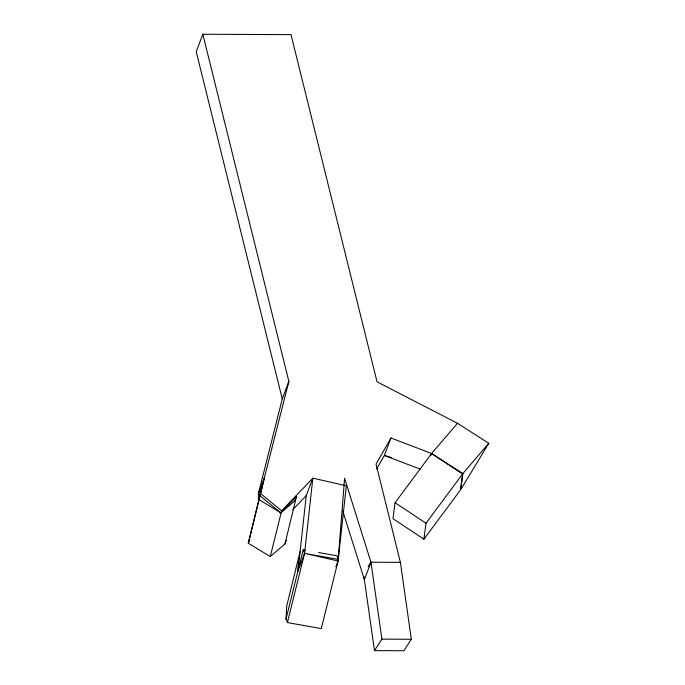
<?xml version="1.0" encoding="UTF-8"?>
<svg xmlns="http://www.w3.org/2000/svg" width="685" height="685" viewBox="0 0 685 685"><rect width="100%" height="100%" fill="white"/><g stroke="black" fill="none" stroke-linecap="round" stroke-linejoin="round"><path stroke-width="1.03" d="M318.611 552.53L337.097 555.809L338.467 559.405L321.291 628.582L287.392 622.562L286.022 618.975L286.707 606.045L300.099 551.553M335.881 566.803L338.073 560.989L346.336 485.759L312.831 478.156L304.577 553.386L297.975 570.836L298.66 557.907M297.975 570.836L306.238 495.606L312.831 478.156L281.646 510.804L270.267 556.562L248.287 543.205L264.204 478.241L258.382 493.654L258.433 502.045M488.773 443.289L462.906 473.549L460.808 489.51L488.773 443.289L457.469 423.27L431.61 453.521L395.065 502.721L392.967 518.682L423.912 539.189L460.457 489.989L462.555 474.037L431.61 453.521L390.964 437.98L376.056 464.113L400.4 562.351L411.325 639.276L403.885 650.75L374.455 650.622L363.958 576.693M423.912 539.189L426.01 523.229L462.555 474.037M251.96 528.734L264.204 478.241M270.267 556.562L284.969 543.95L296.459 496.522L280.867 512.851L258.887 499.493L262.312 486.05L258.382 493.654L282.271 398.901L288.865 381.442L202.828 34.25L291.005 34.635L377.05 381.836L457.469 423.27M286.022 618.975L303.207 549.79L305.262 550.158M287.392 622.562L304.577 553.386L303.207 549.79M295.569 500.23L280.867 512.851L259.82 495.615L288.865 381.442M251.712 529.762L248.287 543.205L249.734 539.574M202.828 34.25L196.227 51.709L282.271 398.901M295.012 500.375L296.459 496.522M390.964 437.98L384.362 455.431L376.656 468.951M338.467 559.405L304.577 553.386L338.073 560.989L344.581 478.293L370.97 562.222L364.377 579.681L342.748 510.916M430.874 455.465L431.61 453.521L462.906 473.549M284.969 543.95L286.33 540.525M368.11 566.641L370.97 562.222L400.4 562.351M374.455 650.622L381.905 639.139L370.97 562.222M292.769 509.708L306.238 495.606M381.905 639.139L411.325 639.276M391.383 457.614L384.362 455.431L420.051 469.079M395.065 502.721L426.01 523.229M260.6 493.568L281.646 510.804"/></g></svg>
